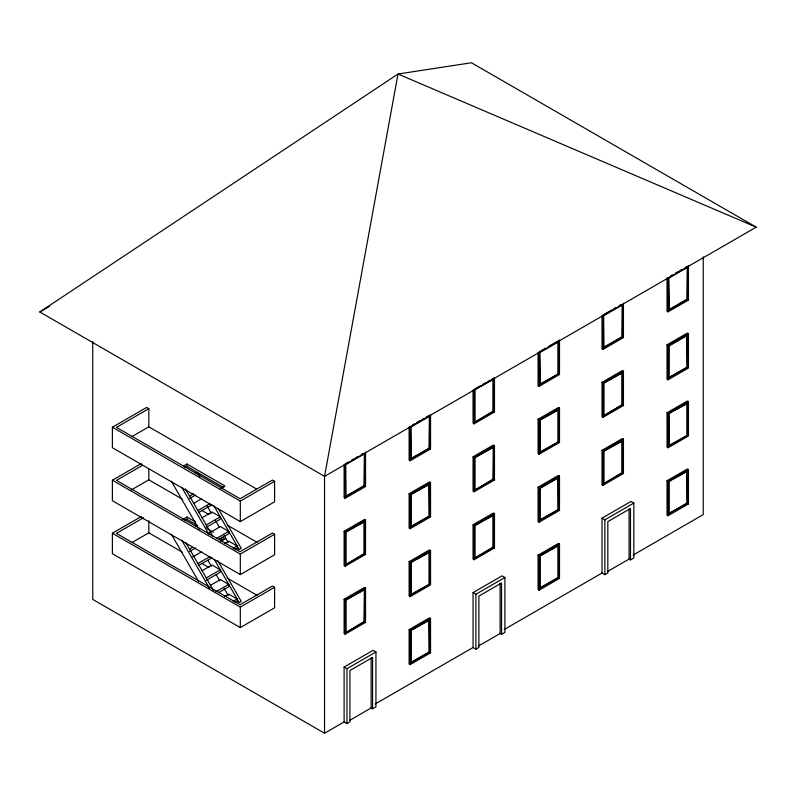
<?xml version="1.0" encoding="UTF-8"?>
<svg xmlns="http://www.w3.org/2000/svg" width="796" height="796" viewBox="0 0 796 796"><rect width="100%" height="100%" fill="white"/><g stroke="black" fill="none" stroke-linecap="round" stroke-linejoin="round"><path stroke-width="1.19" d="M324.549 476.376L398 74.018L471.451 62.765L756.2 227.159L324.549 476.376L39.8 311.972L398 74.018L756.2 227.159M39.8 311.972L49.491 306.38M148.832 408.686L116.475 427.362L240.074 498.724L272.431 480.048L274.59 481.301L274.59 501.798L240.312 521.589L112.385 447.72L112.385 427.223L146.663 407.433L148.832 408.686L148.832 426.825L256.312 488.883M132.126 436.467L148.832 426.825M142.564 465.302L116.475 480.366L240.074 551.727L272.431 533.051L274.59 534.295L274.59 554.792L240.312 574.583L112.385 500.724L112.385 480.227L141.31 463.531M131.081 490.077L148.832 479.829L182.145 499.062M183.786 465.879L186.99 464.028L224.94 485.938L220.671 488.406M184.951 467.56L186.99 466.386L223.885 487.689M195.338 473.56L197.378 472.386L199.846 476.665M143.608 517.698L116.475 533.37L240.074 604.731L272.431 586.055L274.59 587.299L274.59 607.796L240.312 627.586L112.385 553.727L112.385 533.23L141.31 516.534M189.587 496.107L193.607 493.789M189.587 498.495L195.617 495.012M193.607 503.4L201.647 498.754M132.126 542.474L148.832 532.832L182.145 552.066M197.906 510.525L209.975 503.56M182.712 519.499L186.99 517.032L195.428 521.897M198.91 512.325L211.985 504.783M184.951 520.564L186.99 519.39L197.378 525.39L195.338 526.564M201.925 517.818L211.985 512.017L220.313 516.823L220.313 519.201L206.234 527.33M112.385 427.223L240.312 501.092L274.59 481.301M206.234 524.942L220.313 516.823M209.338 532.972L220.402 526.584L228.721 531.39L228.721 533.768L218.661 539.579M189.587 549.111L192.602 547.369M189.587 551.499L195.617 548.006M346.2 463.262L348.35 462.018M351.573 460.158L353.723 458.924M355.862 457.68L358.011 456.436M361.235 454.576L363.384 453.342M412.288 425.104L414.437 423.87M416.587 422.626L419.8 420.766M421.95 419.522L424.099 418.288M426.248 417.044L429.472 415.184M480.525 385.712L474.078 389.433L474.078 423.83L473.063 423.243L473.063 390.07M482.675 384.468L485.898 382.607M488.038 381.374L490.187 380.13M492.336 378.886L494.485 377.652L494.485 412.049L474.078 423.83M545.539 348.18L539.091 351.892L539.091 386.299L538.076 385.702L538.076 352.538M548.762 346.32L559.498 340.111L559.498 374.518L539.091 386.299M604.104 314.36L611.627 310.022M613.776 308.778L615.925 307.535M619.139 305.684L621.288 304.44M670.192 276.202L672.341 274.968M675.565 273.108L677.714 271.864M679.864 270.63L682.003 269.386M685.227 267.526L687.376 266.282M216.651 538.355L228.721 531.39M346.121 464.446L364.478 453.839L364.478 485.878L346.121 496.485L345.713 464.207M411.134 426.905L429.492 416.308L429.492 448.347L411.134 458.954L410.726 426.676L411.134 458.954M474.665 389.751L493.44 379.394L493.44 411.433L475.073 422.029L493.032 411.194L493.032 379.155M540.086 352.459L558.444 341.852L558.444 373.901L540.086 384.498L539.678 352.22L540.086 384.498M604.025 315.544L622.392 304.938L622.392 336.977L604.025 347.583L603.617 315.306M669.038 278.003L687.406 267.406L687.406 299.445L669.038 310.052L668.63 277.774L669.038 310.052M192.602 556.981L201.647 551.757M220.671 541.409L224.94 538.942L221.776 537.121M224.79 543.469L228.81 541.151L237.138 545.957L237.138 548.345L239.198 549.529L241.238 548.354L218.383 508.763M197.906 563.528L209.975 556.563M198.91 565.329L211.985 557.787M233.109 548.275L237.138 545.957M235.119 549.499L237.138 548.345M201.925 570.822L211.985 565.011L220.313 569.817L220.313 572.205L206.234 580.334M112.385 480.227L240.312 554.086L274.59 534.295M345.713 496.246L364.07 485.65L364.478 453.839M410.726 458.715L429.084 448.108L429.492 416.308M539.678 384.269L558.444 373.901M603.617 347.345L621.984 336.748L622.392 304.938M668.63 309.813L686.998 299.216L687.406 267.406M206.234 577.946L220.313 569.817M344.111 464.516L344.111 497.689L345.126 498.276L365.533 486.495L365.533 452.098M409.114 426.984L409.114 460.158L410.139 460.745L430.546 448.964L430.546 414.567M602.015 315.614L602.015 348.787L603.04 349.374L623.437 337.594L623.437 303.196M667.028 278.083L667.028 311.256L668.043 311.843L688.45 300.062L688.45 265.665M210.343 585.388L220.402 579.587L228.721 584.393L228.721 586.771L218.661 592.582M215.646 591.935L228.721 584.393M224.79 596.473L228.81 594.154L237.138 598.96L237.138 601.338L239.198 602.532L241.238 601.358L217.766 560.692M344.111 531.25L364.508 519.47L365.533 520.057L365.533 554.454L345.126 566.235L344.111 565.648L344.111 531.25L345.126 531.837L365.533 520.057M409.114 493.719L429.522 481.938L430.546 482.525L430.546 516.922L410.139 528.703L409.114 528.116L409.114 493.719L410.139 494.306L430.546 482.525M473.063 456.795L493.46 445.024L494.485 445.611L494.485 480.008L474.078 491.789L473.063 491.202L473.063 456.795L474.078 457.392L494.485 445.611M538.076 419.263L558.474 407.482L559.498 408.069L559.498 442.476L539.091 454.247L538.076 453.66L538.076 419.263L539.091 419.85L559.498 408.069M602.015 382.349L622.422 370.568L623.437 371.155L623.437 405.552L603.04 417.333L602.015 416.746L602.015 382.349L603.04 382.936L623.437 371.155M667.028 344.817L687.426 333.036L688.45 333.624L688.45 368.021L668.043 379.801L667.028 379.214L667.028 344.817L668.043 345.404L688.45 333.624M349.792 529.808L345.713 532.166L364.478 521.798L364.478 553.837L346.121 564.444L364.07 553.608L364.07 521.559L351.832 528.634M410.726 526.673L429.084 516.067L429.084 484.028L429.492 516.305L410.726 526.673L410.726 494.634L427.044 485.202M493.032 447.113L474.665 457.71L493.44 447.352L493.44 479.391L475.073 489.988L493.032 479.152L493.44 447.352M540.693 419.591L558.444 409.811L558.444 441.86L540.086 452.456L539.678 420.179L558.444 409.811M607.696 380.906L603.617 383.264L622.392 372.896L622.392 404.935L604.025 415.542L621.984 404.706L621.984 372.657L617.905 375.015M609.736 379.732L611.776 378.548M613.815 377.374L615.865 376.2M684.948 336.31L668.63 345.733L668.63 377.772L687.406 367.404L686.998 335.126L686.998 367.165L668.63 377.772M410.726 494.634L429.492 484.267M687.406 335.365L669.038 345.962L669.038 378.01M233.109 601.279L237.138 598.96M235.119 602.502L237.138 601.338M112.385 533.23L240.312 607.089L274.59 587.299M539.678 452.218L558.444 441.86M344.111 599.209L364.508 587.428L365.533 588.015L365.533 622.412L345.126 634.193L344.111 633.606L344.111 599.209L345.126 599.796L365.533 588.015M409.114 561.678L429.522 549.897L430.546 550.484L430.546 584.881L410.139 596.662L409.114 596.075L409.114 561.678L410.139 562.265L430.546 550.484M473.063 524.753L493.46 512.972L494.485 513.569L494.485 547.966L474.078 559.747L473.063 559.16L473.063 524.753L474.078 525.35L494.485 513.569M538.076 487.222L558.474 475.441L559.498 476.028L559.498 510.435L539.091 522.206L538.076 521.619L538.076 487.222L539.091 487.809L559.498 476.028M602.015 450.307L622.422 438.526L623.437 439.113L623.437 473.511L603.04 485.291L602.015 484.704L602.015 450.307L603.04 450.894L623.437 439.113M667.028 412.776L687.426 400.995L688.45 401.582L688.45 435.979L668.043 447.76L667.028 447.173L667.028 412.776L668.043 413.363L688.45 401.582M364.07 589.518L345.713 600.124L364.478 589.756L364.478 621.795L346.121 632.402L364.07 621.567L364.478 589.756M415.82 559.648L429.492 552.225L429.492 584.264L411.134 594.871L410.726 562.593L413.781 560.822M482.824 520.962L474.665 525.668L493.44 515.31L493.44 547.35L475.073 557.946L493.032 547.111L493.032 515.072M484.863 519.778L490.983 516.246M548.862 482.834L539.678 488.137L539.678 520.176L558.444 509.818L558.036 477.54L558.036 509.579L559.498 510.435M550.902 481.66L557.021 478.127M604.642 450.635L622.392 440.855L622.392 472.894L604.025 483.5L621.984 472.665L621.984 440.616M673.734 410.746L687.406 403.323L687.406 435.362L669.038 445.969L668.63 413.691L671.695 411.92M410.726 562.593L429.492 552.225M558.444 477.769L540.086 488.376L540.086 520.415M603.617 451.223L622.392 440.855M668.63 413.691L687.406 403.323M410.726 594.632L429.492 584.264M539.678 520.176L558.036 509.579M668.63 445.73L687.406 435.362M92.754 341.713L92.754 599.418L324.549 733.235L344.111 721.942L344.111 667.048L373.085 650.322L375.941 651.964L375.941 706.868L372.578 708.808L371.145 707.982L349.534 720.46M409.114 629.636L429.522 617.855L430.546 618.442L430.546 652.839L410.139 664.62L409.114 664.033L409.114 629.636L410.139 630.223L430.546 618.442M375.234 703.972L473.063 647.496L473.063 592.592L502.037 575.866L504.893 577.518L504.893 632.412L501.53 634.352L500.107 633.526L478.486 646.014M538.076 555.18L558.474 543.399L559.498 543.986L559.498 578.384L539.091 590.164L538.076 589.577L538.076 555.18L539.091 555.767L559.498 543.986M504.186 629.527L602.015 573.04L602.015 518.146L630.989 501.42L633.845 503.062L633.845 557.966L630.482 559.906L629.059 559.081L607.438 571.558M667.028 480.734L687.426 468.953L688.45 469.54L688.45 503.938L668.043 515.718L667.028 515.131L667.028 480.734L668.043 481.321L688.45 469.54M430.546 652.839L429.084 651.984L429.084 619.945L429.492 652.222L410.726 662.59L410.726 630.551L419.9 625.248M421.94 624.064L428.069 620.532M539.678 556.096L558.036 545.499L558.036 577.538L539.678 588.135L539.678 556.096L558.444 545.728L558.444 577.777L539.678 588.135M688.45 503.938L686.998 503.082L686.998 471.043L687.406 503.321L668.63 513.689L668.63 481.65L670.67 480.466M672.71 479.291L685.973 471.63M410.726 630.551L429.492 620.183M668.63 481.65L687.406 471.282M344.111 667.048L346.966 668.7L375.941 651.964M473.063 592.592L475.918 594.244L504.893 577.518M602.015 518.146L604.87 519.798L633.845 503.062M410.726 662.59L429.084 651.984M668.63 513.689L686.998 503.082M633.118 555.091L703.246 514.594L703.246 256.899M344.111 721.942L346.966 723.594L349.932 721.882L349.932 670.521L372.578 657.446L372.578 708.808M473.063 647.496L475.918 649.138L478.884 647.427L478.884 596.065L501.53 582.99L501.53 634.352M602.015 573.04L604.87 574.692L607.836 572.981L607.836 521.619L630.482 508.545L630.482 559.906M686.998 299.216L688.45 300.062M621.984 336.748L623.437 337.594M621.984 404.706L623.437 405.552M621.984 472.665L623.437 473.511M493.032 411.194L494.485 412.049M493.032 479.152L494.485 480.008M429.084 448.108L430.546 448.964M493.032 547.111L494.485 547.966M364.07 485.65L365.533 486.495M364.07 553.608L365.533 554.454M201.497 510.236L209.02 514.584M227.288 525.131L257.387 542.504M207.02 528.594L213.348 532.245M219.636 538.235L222.82 540.076M364.07 621.567L365.533 622.412M201.497 563.24L209.02 567.578M227.288 578.135L257.387 595.508M213.766 505.49L239.198 549.529M207.229 506.156L211.388 513.36M215.587 520.644L219.199 526.882M224.004 535.211L228.213 542.494M185.418 488.903L212.84 536.395M181.687 487.152L208.87 534.225M171.299 481.152L199.1 529.3M214.363 559.518L239.198 602.532M207.826 560.185L211.388 566.364M216.194 574.682L219.796 580.921M224.004 588.214L228.213 595.498M186.015 542.932L213.437 590.433M181.687 540.146L209.487 588.304M171.299 534.156L198.483 581.229M686.998 403.084L686.998 435.123M669.038 413.92L669.038 445.969M669.038 481.879L669.038 513.927M668.043 277.446L668.043 311.843M668.043 345.404L668.043 379.801M668.043 413.363L668.043 447.76M668.043 481.321L668.043 515.718M629.059 508.942L629.059 559.081M604.87 519.798L604.87 574.692M604.025 383.503L604.025 415.542M604.025 451.461L604.025 483.5M603.04 314.977L603.04 349.374M603.04 382.936L603.04 417.333M603.04 450.894L603.04 485.291M558.036 341.623L558.036 373.662M558.036 409.582L558.036 441.621M540.086 420.417L540.086 452.456M540.086 556.334L540.086 588.373M539.091 419.85L539.091 454.247M539.091 487.809L539.091 522.206M539.091 555.767L539.091 590.164M500.107 583.388L500.107 633.526M475.918 594.244L475.918 649.138M475.073 389.99L475.073 422.029M475.073 457.949L475.073 489.988M475.073 525.907L475.073 557.946M474.078 457.392L474.078 491.789M474.078 525.35L474.078 559.747M429.084 551.986L429.084 584.025M411.134 494.863L411.134 526.912M411.134 562.822L411.134 594.871M411.134 630.78L411.134 662.829M410.139 426.348L410.139 460.745M410.139 494.306L410.139 528.703M410.139 562.265L410.139 596.662M410.139 630.223L410.139 664.62M371.145 657.844L371.145 707.982M346.966 668.7L346.966 723.594M346.121 532.405L346.121 564.444M346.121 600.363L346.121 632.402M345.126 463.879L345.126 498.276M345.126 531.837L345.126 566.235M345.126 599.796L345.126 634.193M324.549 475.53L324.549 733.235M240.312 501.092L240.312 521.589M240.312 554.086L240.312 574.583M240.312 607.089L240.312 627.586M186.99 464.028L186.99 466.386M186.99 517.032L186.99 519.39M148.832 468.944L148.832 479.829M148.832 520.733L148.832 532.832"/></g></svg>
